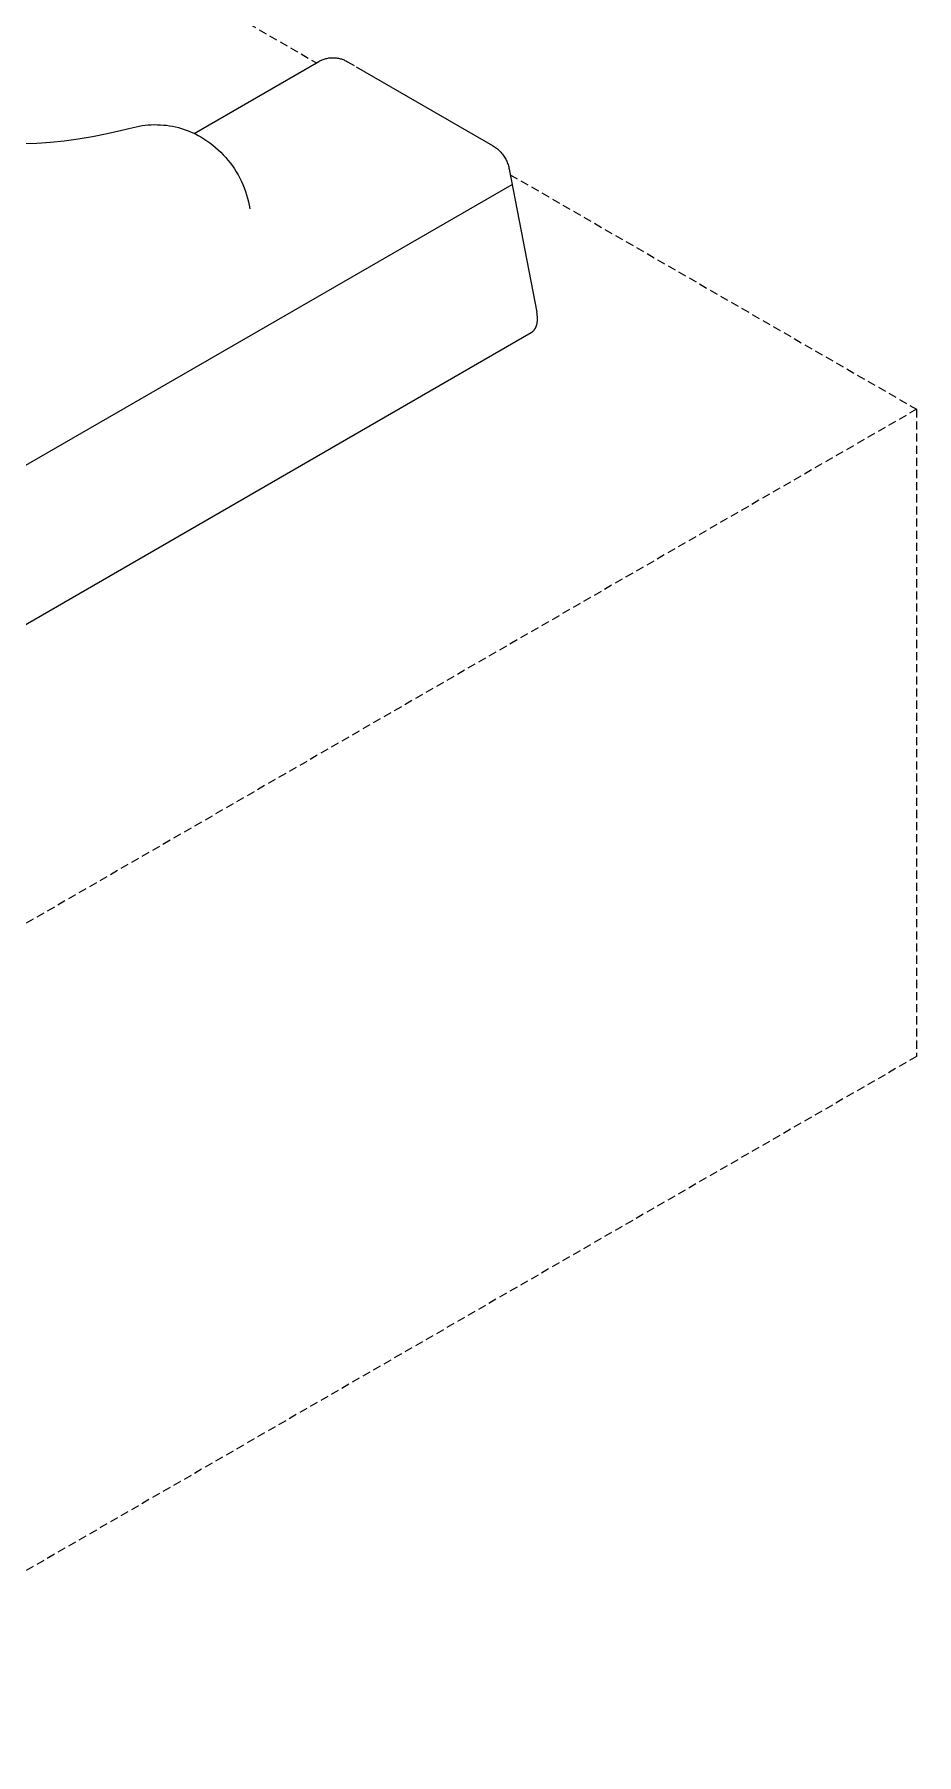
# Model space of a CAD drawing. Header units: millimetres. Extents: x -779 to 3049, y 55 to 2500.
# Drawn here: x 2910.2 to 3048.6, y 1347.6 to 1617.5 of the extents above; entities that cross this region are included whole.
import ezdxf

# ---------------------------------------------------------------- set-up
doc = ezdxf.new("R2010")
doc.units = ezdxf.units.MM
doc.linetypes.add('HIDDEN', pattern=[1.905, 1.27, -0.635])
doc.layers.add('ZANO_R', color=7, linetype='Continuous', lineweight=0)
doc.layers.add('ZANO_R_przerywana', color=7, linetype='HIDDEN', lineweight=0)

msp = doc.modelspace()

# ---------------------------------------------------------------- linework, layer by layer
at = {"layer": 'ZANO_R'}
for p, q in [((2935.23, 1601.99), (2954.8, 1613.28)), ((2954.8, 1613.28), (2954.93, 1613.35)), ((2954.93, 1613.35), (2955.07, 1613.42)), ((2955.07, 1613.42), (2955.2, 1613.48)), ((2955.2, 1613.48), (2955.34, 1613.54)), ((2955.34, 1613.54), (2955.49, 1613.6)), ((2955.49, 1613.6), (2955.63, 1613.65)), ((2955.63, 1613.65), (2955.78, 1613.69)), ((2955.78, 1613.69), (2955.92, 1613.73)), ((2955.92, 1613.73), (2956.07, 1613.76)), ((2956.07, 1613.76), (2956.22, 1613.79)), ((2956.22, 1613.79), (2956.37, 1613.82)), ((2956.37, 1613.82), (2956.52, 1613.84)), ((2956.52, 1613.84), (2956.67, 1613.85)), ((2956.67, 1613.85), (2956.82, 1613.86)), ((2956.82, 1613.86), (2956.98, 1613.86)), ((2956.98, 1613.86), (2957.13, 1613.86)), ((2957.13, 1613.86), (2957.28, 1613.85)), ((2957.28, 1613.85), (2957.43, 1613.84)), ((2957.43, 1613.84), (2957.58, 1613.82)), ((2957.58, 1613.82), (2957.73, 1613.8)), ((2957.73, 1613.8), (2957.88, 1613.77)), ((2957.88, 1613.77), (2958.03, 1613.74)), ((2958.03, 1613.74), (2958.18, 1613.7)), ((2958.18, 1613.7), (2958.33, 1613.66)), ((2958.33, 1613.66), (2958.47, 1613.61)), ((2958.47, 1613.61), (2958.61, 1613.56)), ((2958.61, 1613.56), (2958.75, 1613.51)), ((2958.75, 1613.51), (2958.89, 1613.44)), ((2958.89, 1613.44), (2959.03, 1613.38)), ((2959.03, 1613.38), (2959.16, 1613.31)), ((2959.16, 1613.31), (2959.3, 1613.23)), ((2959.3, 1613.23), (2960.33, 1612.64)), ((2960.65, 1612.45), (2982.06, 1600.09)), ((2927.08, 1603.2), (2927.56, 1603.26)), ((2927.56, 1603.26), (2928.03, 1603.31)), ((2928.03, 1603.31), (2928.51, 1603.34)), ((2928.51, 1603.34), (2928.99, 1603.36)), ((2928.99, 1603.36), (2929.46, 1603.35)), ((2929.46, 1603.35), (2929.94, 1603.34)), ((2929.94, 1603.34), (2930.42, 1603.3)), ((2930.42, 1603.3), (2930.89, 1603.25)), ((2930.89, 1603.25), (2931.37, 1603.19)), ((2910.55, 1600.47), (2912.7, 1600.62)), ((2912.7, 1600.62), (2914.84, 1600.84)), ((2914.84, 1600.84), (2917.05, 1601.13)), ((2917.05, 1601.13), (2919.3, 1601.5)), ((2919.3, 1601.5), (2921.59, 1601.95)), ((2921.59, 1601.95), (2923.91, 1602.47)), ((2923.91, 1602.47), (2925.68, 1602.91)), ((2925.68, 1602.91), (2926.14, 1603.02)), ((2926.14, 1603.02), (2926.61, 1603.12)), ((2926.61, 1603.12), (2927.08, 1603.2)), ((2931.37, 1603.19), (2931.84, 1603.11)), ((2931.84, 1603.11), (2932.3, 1603.01)), ((2932.3, 1603.01), (2932.77, 1602.89)), ((2932.77, 1602.89), (2933.23, 1602.76)), ((2933.23, 1602.76), (2933.68, 1602.62)), ((2933.68, 1602.62), (2934.13, 1602.46)), ((2934.13, 1602.46), (2934.58, 1602.28)), ((2934.58, 1602.28), (2935.02, 1602.09)), ((2935.02, 1602.09), (2935.45, 1601.89)), ((2935.45, 1601.89), (2935.87, 1601.67)), ((2935.87, 1601.67), (2936.29, 1601.43)), ((2936.29, 1601.43), (2936.77, 1601.14)), ((2936.77, 1601.14), (2937.24, 1600.82)), ((2937.24, 1600.82), (2937.69, 1600.5)), ((2908.5, 1600.4), (2910.55, 1600.47)), ((2937.69, 1600.5), (2938.14, 1600.15)), ((2938.14, 1600.15), (2938.57, 1599.79)), ((2938.57, 1599.79), (2939, 1599.42)), ((2939, 1599.42), (2939.4, 1599.03)), ((2939.4, 1599.03), (2939.8, 1598.63)), ((2939.8, 1598.63), (2940.18, 1598.21)), ((2940.18, 1598.21), (2940.54, 1597.78)), ((2982.06, 1600.09), (2982.22, 1599.99)), ((2982.22, 1599.99), (2982.37, 1599.89)), ((2982.37, 1599.89), (2982.53, 1599.78)), ((2982.53, 1599.78), (2982.68, 1599.66)), ((2982.68, 1599.66), (2982.82, 1599.54)), ((2982.82, 1599.54), (2982.96, 1599.42)), ((2982.96, 1599.42), (2983.1, 1599.29)), ((2983.1, 1599.29), (2983.23, 1599.16)), ((2983.23, 1599.16), (2983.36, 1599.02)), ((2983.36, 1599.02), (2983.48, 1598.88)), ((2983.48, 1598.88), (2983.6, 1598.73)), ((2983.6, 1598.73), (2983.71, 1598.58)), ((2983.71, 1598.58), (2983.82, 1598.43)), ((2983.82, 1598.43), (2983.92, 1598.27)), ((2983.92, 1598.27), (2984.02, 1598.11)), ((2984.02, 1598.11), (2984.11, 1597.95)), ((2984.11, 1597.95), (2984.19, 1597.78)), ((2940.54, 1597.78), (2940.89, 1597.34)), ((2940.89, 1597.34), (2941.23, 1596.88)), ((2941.23, 1596.88), (2941.54, 1596.42)), ((2941.54, 1596.42), (2941.85, 1595.94)), ((2941.85, 1595.94), (2942.13, 1595.46)), ((2942.13, 1595.46), (2942.4, 1594.96)), ((2984.19, 1597.78), (2984.27, 1597.61)), ((2984.27, 1597.61), (2984.35, 1597.44)), ((2984.35, 1597.44), (2984.42, 1597.27)), ((2984.42, 1597.27), (2984.48, 1597.09)), ((2984.48, 1597.09), (2984.54, 1596.91)), ((2984.54, 1596.91), (2984.59, 1596.73)), ((2984.59, 1596.73), (2984.63, 1596.55)), ((2984.63, 1596.55), (2984.67, 1596.37)), ((2984.67, 1596.37), (2988.99, 1573.95)), ((2752.1, 1459.44), (2985.13, 1593.98)), ((2942.4, 1594.96), (2942.65, 1594.46)), ((2942.65, 1594.46), (2942.88, 1593.94)), ((2942.88, 1593.94), (2943.1, 1593.42)), ((2943.1, 1593.42), (2943.29, 1592.89)), ((2943.29, 1592.89), (2943.47, 1592.36)), ((2943.47, 1592.36), (2943.63, 1591.82)), ((2943.63, 1591.82), (2943.77, 1591.27)), ((2943.77, 1591.27), (2943.89, 1590.72)), ((2943.89, 1590.72), (2943.99, 1590.17)), ((2988.99, 1573.93), (2988.99, 1573.95)), ((2989.03, 1573.7), (2988.99, 1573.93)), ((2989.05, 1573.59), (2989.03, 1573.7)), ((2989.06, 1573.47), (2989.05, 1573.59)), ((2988.24, 1570.81), (2988.26, 1570.83)), ((2988.26, 1570.83), (2988.29, 1570.85)), ((2988.29, 1570.85), (2988.32, 1570.87)), ((2988.32, 1570.87), (2988.34, 1570.89)), ((2988.34, 1570.89), (2988.37, 1570.91)), ((2988.37, 1570.91), (2988.39, 1570.93)), ((2988.39, 1570.93), (2988.42, 1570.95)), ((2988.42, 1570.95), (2988.44, 1570.98)), ((2988.44, 1570.98), (2988.46, 1571)), ((2988.46, 1571), (2988.49, 1571.02)), ((2988.49, 1571.02), (2988.51, 1571.05)), ((2988.51, 1571.05), (2988.53, 1571.07)), ((2988.53, 1571.07), (2988.56, 1571.1)), ((2988.56, 1571.1), (2988.58, 1571.13)), ((2988.58, 1571.13), (2988.6, 1571.16)), ((2988.6, 1571.16), (2988.62, 1571.19)), ((2988.62, 1571.19), (2988.65, 1571.22)), ((2988.65, 1571.22), (2988.67, 1571.25)), ((2988.67, 1571.25), (2988.69, 1571.28)), ((2988.69, 1571.28), (2988.71, 1571.31)), ((2988.71, 1571.31), (2988.73, 1571.34)), ((2988.73, 1571.34), (2988.75, 1571.37)), ((2988.75, 1571.37), (2988.77, 1571.4)), ((2988.77, 1571.4), (2988.78, 1571.43)), ((2988.78, 1571.43), (2988.8, 1571.47)), ((2988.8, 1571.47), (2988.82, 1571.5)), ((2988.82, 1571.5), (2988.85, 1571.57)), ((2988.85, 1571.57), (2988.87, 1571.61)), ((2988.87, 1571.61), (2988.88, 1571.64)), ((2988.88, 1571.64), (2988.9, 1571.68)), ((2988.9, 1571.68), (2988.91, 1571.72)), ((2988.91, 1571.72), (2988.94, 1571.8)), ((2988.94, 1571.8), (2988.97, 1571.89)), ((2988.97, 1571.89), (2988.99, 1571.97)), ((2988.99, 1571.97), (2989.01, 1572.05)), ((2989.01, 1572.05), (2989.03, 1572.14)), ((2989.03, 1572.14), (2989.04, 1572.22)), ((2989.04, 1572.22), (2989.06, 1572.32)), ((2989.07, 1573.36), (2989.06, 1573.47)), ((2989.06, 1572.32), (2989.07, 1572.42)), ((2989.08, 1573.25), (2989.07, 1573.36)), ((2989.07, 1572.42), (2989.08, 1572.52)), ((2989.09, 1573.13), (2989.08, 1573.25)), ((2989.08, 1572.52), (2989.09, 1572.62)), ((2989.09, 1573.02), (2989.09, 1573.13)), ((2989.1, 1572.92), (2989.09, 1573.02)), ((2989.09, 1572.72), (2989.1, 1572.82)), ((2989.09, 1572.62), (2989.09, 1572.72)), ((2989.1, 1572.82), (2989.1, 1572.92)), ((2966.2, 1558.08), (2988.12, 1570.74)), ((2988.12, 1570.74), (2988.15, 1570.76)), ((2988.15, 1570.76), (2988.18, 1570.77)), ((2988.18, 1570.77), (2988.21, 1570.79)), ((2988.21, 1570.79), (2988.24, 1570.81)), ((2792.06, 1457.54), (2966.2, 1558.08))]:
    msp.add_line(p, q, dxfattribs=at)
at = {"layer": 'ZANO_R_przerywana'}
for p, q in [((2859.63, 1667.79), (2954.42, 1613.06)), ((2984.84, 1595.5), (3048.58, 1558.7)), ((3048.58, 1558.7), (2553.61, 1272.92)), ((3048.58, 1558.7), (3048.58, 1457.15)), ((3048.58, 1457.15), (2553.61, 1171.37))]:
    msp.add_line(p, q, dxfattribs=at)

doc.saveas('drawing.dxf')
